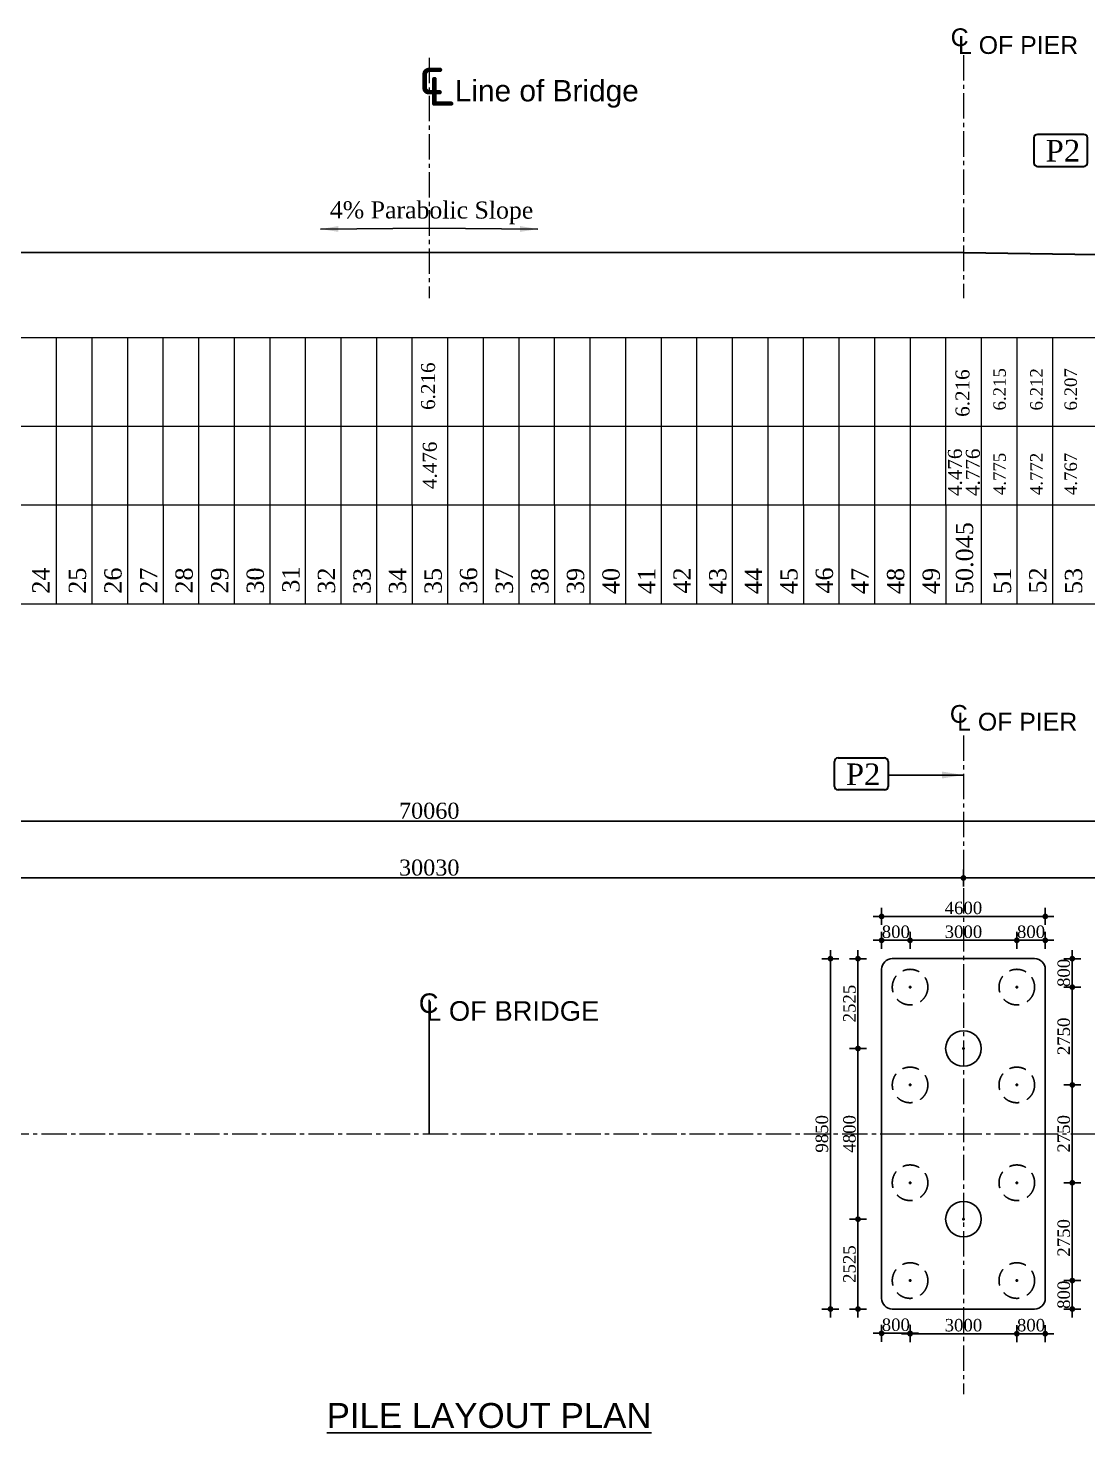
# Model space of a CAD drawing. Header units: millimetres. Extents: x 645430 to 1329725, y -477752 to 44877.
# Drawn here: x 1047392 to 1077181, y -285493 to -245999 of the extents above; entities that cross this region are included whole.
import ezdxf

# ---------------------------------------------------------------- set-up
doc = ezdxf.new("R2010")
doc.units = ezdxf.units.MM
doc.header["$LTSCALE"] = 250
doc.header["$PDMODE"] = 2
for name, pattern in [('ACAD_ISO10W100', [18, 12, -3, 0, -3]), ('CENTER2', [28.575, 19.05, -3.175, 3.175, -3.175]), ('HIDDEN', [9.525, 6.35, -3.175])]:
    doc.linetypes.add(name, pattern=pattern)
for name, color, linetype in [('Center Line', 34, 'Continuous'), ('dim', 4, 'Continuous'), ('Dimision', 4, 'Continuous'), ('Pile', 11, 'Continuous'), ('Pire Line', 11, 'Continuous'), ('Ralling', 6, 'Continuous'), ('Text', 7, 'Continuous'), ('TXT', 7, 'Continuous')]:
    doc.layers.add(name, color=color, linetype=linetype)
for name, color, linetype, lineweight in [('centerline', 105, 'ACAD_ISO10W100', 15), ('Dimention', 7, 'Continuous', 25), ('Gurd Post', 231, 'Continuous', 30), ('TEX', 7, 'Continuous', 0)]:
    doc.layers.add(name, color=color, linetype=linetype, lineweight=lineweight)
doc.styles.add('Bridge Dimision - 1', font='arial.ttf', dxfattribs={"height": 125})
doc.styles.add('ROMANS', font='arial.ttf', dxfattribs={"height": 200})
doc.styles.get("Standard").update_dxf_attribs({"font": 'times.ttf'})
doc.styles.add('TNR', font='times.ttf')
doc.dimstyles.new('ISO-125', dxfattribs={"dimtxt": 125, "dimasz": 1.2, "dimexe": 75, "dimexo": 75, "dimgap": 60, "dimtad": 1, "dimdec": 0, "dimtxsty": 'Standard', "dimblk": 'D_TIC', "dimcen": 52.5, "dimclrd": 256, "dimclre": 256, "dimclrt": 256, "dimadec": 0, "dimazin": 0, "dimtfac": 1, "dimtdec": 0, "dimtix": 1, "dimtmove": 0, "dimatfit": 3, "dimldrblk": 'DOT', "dimfxl": 75, "dimfxlon": 1, "dimlwd": -1, "dimarcsym": 0})
doc.dimstyles.get("Standard").update_dxf_attribs({"dimtxt": 0.5, "dimasz": 0.18, "dimexe": 0.18, "dimexo": 0.0625, "dimgap": 0.09, "dimtad": 0, "dimtih": 1, "dimtoh": 1, "dimdec": 4, "dimzin": 0, "dimdsep": 46, "dimtxsty": 'Standard', "dimcen": 0.09, "dimadec": 0, "dimazin": 0, "dimtfac": 1, "dimtdec": 4, "dimtofl": 0, "dimtmove": 0, "dimatfit": 3, "dimfxl": 1, "dimtolj": 1, "dimtzin": 0, "dimarcsym": 0})

# ---------------------------------------------------------------- blocks, each defined once
blk = doc.blocks.new('D_TIC')
at = {"layer": 'Dimision', "ltscale": 5}
for p, q in [((-60, 0), (60, 0)), ((0, 60), (0, -60))]:
    blk.add_line(p, q, dxfattribs=at)
at = {"layer": 'Dimision', "ltscale": 5, "const_width": 20}
blk.add_lwpolyline([(-10, 0, 1), (10, 0, 1)], format="xyb", close=True, dxfattribs=at)
blk = doc.blocks.new('*D278')
at = {"layer": 'Defpoints', "color": 0, "ltscale": 10, "transparency": 16777216}
for p in [(1023637, -268295), (1023637, -268851, 0), (1093697, -271721, 0)]:
    blk.add_point(p, dxfattribs=at)
at = {"layer": 'dim', "lineweight": -2, "ltscale": 10, "transparency": 16777216}
for p, q in [((1023637, -268370), (1023637, -268220)), ((1093697, -268370), (1093697, -268220))]:
    blk.add_line(p, q, dxfattribs=at)
at = {"layer": 'dim', "ltscale": 10, "transparency": 16777216}
blk.add_line((1093693, -268295), (1023641, -268295), dxfattribs=at)
at = {"layer": 'dim', "ltscale": 10, "transparency": 16777216, "xscale": 4, "yscale": 4, "zscale": 4, "rotation": 180}
blk.add_blockref('D_TIC', (1023637, -268295), dxfattribs=at)
at = {"layer": 'dim', "ltscale": 10, "transparency": 16777216, "xscale": 4, "yscale": 4, "zscale": 4}
blk.add_blockref('D_TIC', (1093697, -268295), dxfattribs=at)
at = {"layer": 'dim', "ltscale": 10, "transparency": 16777216, "insert": (1058667, -268005), "char_height": 450, "attachment_point": 5}
blk.add_mtext('70060', dxfattribs=at)
blk = doc.blocks.new('_Dot')
at = {"color": 0, "linetype": 'ByBlock', "lineweight": -2}
blk.add_line((-0.5, 0), (-1, 0), dxfattribs=at)
at = {"color": 0, "linetype": 'ByBlock', "const_width": 0.5}
blk.add_lwpolyline([(-0.25, 0, 1), (0.25, 0, 1)], format="xyb", close=True, dxfattribs=at)
blk = doc.blocks.new('*D279')
at = {"layer": 'Defpoints', "color": 0, "ltscale": 10, "transparency": 16777216}
for p in [(1073682, -268719, 0), (1043652, -270005, 0), (1073682, -269892)]:
    blk.add_point(p, dxfattribs=at)
at = {"layer": 'dim', "lineweight": -2, "ltscale": 10, "transparency": 16777216}
for p, q in [((1043652, -269930), (1043652, -269817)), ((1073682, -269817), (1073682, -269967))]:
    blk.add_line(p, q, dxfattribs=at)
at = {"layer": 'dim', "ltscale": 10, "transparency": 16777216}
blk.add_line((1043656, -269892), (1073678, -269892), dxfattribs=at)
at = {"layer": 'dim', "ltscale": 10, "transparency": 16777216, "xscale": 4, "yscale": 4, "zscale": 4, "rotation": 180}
blk.add_blockref('D_TIC', (1043652, -269892), dxfattribs=at)
at = {"layer": 'dim', "ltscale": 10, "transparency": 16777216, "xscale": 4, "yscale": 4, "zscale": 4}
blk.add_blockref('D_TIC', (1073682, -269892), dxfattribs=at)
at = {"layer": 'dim', "ltscale": 10, "transparency": 16777216, "insert": (1058667, -269603), "char_height": 450, "attachment_point": 5}
blk.add_mtext('30030', dxfattribs=at)
blk = doc.blocks.new('*D307')
at = {"layer": 'Defpoints', "color": 0, "ltscale": 10, "transparency": 16777216}
for p in [(1073682, -268510, 0), (1093697, -269451, 0), (1073682, -269892)]:
    blk.add_point(p, dxfattribs=at)
at = {"layer": 'dim', "lineweight": -2, "ltscale": 10, "transparency": 16777216}
for p, q in [((1073682, -269817), (1073682, -269967)), ((1093697, -269817), (1093697, -269967))]:
    blk.add_line(p, q, dxfattribs=at)
at = {"layer": 'dim', "ltscale": 10, "transparency": 16777216}
blk.add_line((1093693, -269892), (1073686, -269892), dxfattribs=at)
at = {"layer": 'dim', "ltscale": 10, "transparency": 16777216, "xscale": 4, "yscale": 4, "zscale": 4, "rotation": 180}
blk.add_blockref('D_TIC', (1073682, -269892), dxfattribs=at)
at = {"layer": 'dim', "ltscale": 10, "transparency": 16777216, "xscale": 4, "yscale": 4, "zscale": 4}
blk.add_blockref('D_TIC', (1093697, -269892), dxfattribs=at)
at = {"layer": 'dim', "ltscale": 10, "transparency": 16777216, "insert": (1083690, -269603), "char_height": 450, "attachment_point": 5}
blk.add_mtext('20015', dxfattribs=at)
blk = doc.blocks.new('*D607')
at = {"layer": 'Defpoints', "color": 0, "ltscale": 10, "transparency": 16777216}
for p in [(1075182, -271645), (1075182, -272998), (1075982, -273311)]:
    blk.add_point(p, dxfattribs=at)
at = {"layer": 'dim', "ltscale": 10, "transparency": 16777216}
for p, q in [((1075178, -271645), (1075174, -271645)), ((1075982, -271645), (1075182, -271645)), ((1075986, -271645), (1075990, -271645))]:
    blk.add_line(p, q, dxfattribs=at)
at = {"layer": 'dim', "lineweight": -2, "ltscale": 10, "transparency": 16777216}
for p, q in [((1075182, -271720), (1075182, -271570)), ((1075982, -271720), (1075982, -271570))]:
    blk.add_line(p, q, dxfattribs=at)
at = {"layer": 'dim', "ltscale": 10, "transparency": 16777216, "xscale": 4, "yscale": 4, "zscale": 4}
blk.add_blockref('D_TIC', (1075182, -271645), dxfattribs=at)
at = {"layer": 'dim', "ltscale": 10, "transparency": 16777216, "xscale": 4, "yscale": 4, "zscale": 4, "rotation": 180}
blk.add_blockref('D_TIC', (1075982, -271645), dxfattribs=at)
at = {"layer": 'dim', "ltscale": 10, "transparency": 16777216, "insert": (1075582, -271407), "char_height": 350, "attachment_point": 5}
blk.add_mtext('800', dxfattribs=at)
blk = doc.blocks.new('*D608')
at = {"layer": 'Defpoints', "color": 0, "ltscale": 10, "transparency": 16777216}
for p in [(1072182, -271645), (1072182, -272998), (1075182, -272998)]:
    blk.add_point(p, dxfattribs=at)
at = {"layer": 'dim', "lineweight": -2, "ltscale": 10, "transparency": 16777216}
for p, q in [((1072182, -271720), (1072182, -271570)), ((1075182, -271720), (1075182, -271570))]:
    blk.add_line(p, q, dxfattribs=at)
at = {"layer": 'dim', "ltscale": 10, "transparency": 16777216}
blk.add_line((1075178, -271645), (1072186, -271645), dxfattribs=at)
at = {"layer": 'dim', "ltscale": 10, "transparency": 16777216, "xscale": 4, "yscale": 4, "zscale": 4, "rotation": 180}
blk.add_blockref('D_TIC', (1072182, -271645), dxfattribs=at)
at = {"layer": 'dim', "ltscale": 10, "transparency": 16777216, "xscale": 4, "yscale": 4, "zscale": 4}
blk.add_blockref('D_TIC', (1075182, -271645), dxfattribs=at)
at = {"layer": 'dim', "ltscale": 10, "transparency": 16777216, "insert": (1073682, -271407), "char_height": 350, "attachment_point": 5}
blk.add_mtext('3000', dxfattribs=at)
blk = doc.blocks.new('*D609')
at = {"layer": 'Defpoints', "color": 0, "ltscale": 10, "transparency": 16777216}
for p in [(1071382, -271645), (1072182, -272998), (1071382, -273311)]:
    blk.add_point(p, dxfattribs=at)
at = {"layer": 'dim', "ltscale": 10, "transparency": 16777216}
for p, q in [((1071378, -271645), (1071374, -271645)), ((1072182, -271645), (1071382, -271645)), ((1072186, -271645), (1072190, -271645))]:
    blk.add_line(p, q, dxfattribs=at)
at = {"layer": 'dim', "lineweight": -2, "ltscale": 10, "transparency": 16777216}
for p, q in [((1071382, -271720), (1071382, -271570)), ((1072182, -271720), (1072182, -271570))]:
    blk.add_line(p, q, dxfattribs=at)
at = {"layer": 'dim', "ltscale": 10, "transparency": 16777216, "xscale": 4, "yscale": 4, "zscale": 4}
blk.add_blockref('D_TIC', (1071382, -271645), dxfattribs=at)
at = {"layer": 'dim', "ltscale": 10, "transparency": 16777216, "xscale": 4, "yscale": 4, "zscale": 4, "rotation": 180}
blk.add_blockref('D_TIC', (1072182, -271645), dxfattribs=at)
at = {"layer": 'dim', "ltscale": 10, "transparency": 16777216, "insert": (1071782, -271407), "char_height": 350, "attachment_point": 5}
blk.add_mtext('800', dxfattribs=at)
blk = doc.blocks.new('*D610')
at = {"layer": 'Defpoints', "color": 0, "ltscale": 10, "transparency": 16777216}
for p in [(1075982, -270974), (1071382, -273311), (1075982, -273311)]:
    blk.add_point(p, dxfattribs=at)
at = {"layer": 'dim', "lineweight": -2, "ltscale": 10, "transparency": 16777216}
for p, q in [((1071382, -271049), (1071382, -270899)), ((1075982, -271049), (1075982, -270899))]:
    blk.add_line(p, q, dxfattribs=at)
at = {"layer": 'dim', "ltscale": 10, "transparency": 16777216}
blk.add_line((1071386, -270974), (1075978, -270974), dxfattribs=at)
at = {"layer": 'dim', "ltscale": 10, "transparency": 16777216, "xscale": 4, "yscale": 4, "zscale": 4, "rotation": 180}
blk.add_blockref('D_TIC', (1071382, -270974), dxfattribs=at)
at = {"layer": 'dim', "ltscale": 10, "transparency": 16777216, "xscale": 4, "yscale": 4, "zscale": 4}
blk.add_blockref('D_TIC', (1075982, -270974), dxfattribs=at)
at = {"layer": 'dim', "ltscale": 10, "transparency": 16777216, "insert": (1073682, -270736), "char_height": 350, "attachment_point": 5}
blk.add_mtext('4600', dxfattribs=at)
blk = doc.blocks.new('*D602')
at = {"layer": 'Defpoints', "color": 0, "ltscale": 10, "transparency": 16777216}
for p in [(1075982, -281211), (1076742, -281211), (1075782, -282011)]:
    blk.add_point(p, dxfattribs=at)
at = {"layer": 'dim', "lineweight": -2, "ltscale": 10, "transparency": 16777216}
for p, q in [((1076667, -281211), (1076817, -281211)), ((1076667, -282011), (1076817, -282011))]:
    blk.add_line(p, q, dxfattribs=at)
at = {"layer": 'dim', "ltscale": 10, "transparency": 16777216}
for p, q in [((1076742, -281207), (1076742, -281203)), ((1076742, -282011), (1076742, -281211)), ((1076742, -282015), (1076742, -282019))]:
    blk.add_line(p, q, dxfattribs=at)
at = {"layer": 'dim', "ltscale": 10, "transparency": 16777216, "xscale": 4, "yscale": 4, "zscale": 4}
for p, rotation in [((1076742, -281211), 270), ((1076742, -282011), 90)]:
    blk.add_blockref('D_TIC', p, dxfattribs=dict(at, rotation=rotation))
at = {"layer": 'dim', "ltscale": 10, "transparency": 16777216, "insert": (1076504, -281611), "char_height": 350, "attachment_point": 5, "rotation": 90}
blk.add_mtext('800', dxfattribs=at)
blk = doc.blocks.new('*D603')
at = {"layer": 'Defpoints', "color": 0, "ltscale": 10, "transparency": 16777216}
for p in [(1075220, -278461), (1076742, -278461), (1075982, -281211)]:
    blk.add_point(p, dxfattribs=at)
at = {"layer": 'dim', "lineweight": -2, "ltscale": 10, "transparency": 16777216}
for p, q in [((1076667, -278461), (1076817, -278461)), ((1076667, -281211), (1076817, -281211))]:
    blk.add_line(p, q, dxfattribs=at)
at = {"layer": 'dim', "ltscale": 10, "transparency": 16777216}
blk.add_line((1076742, -281207), (1076742, -278465), dxfattribs=at)
at = {"layer": 'dim', "ltscale": 10, "transparency": 16777216, "xscale": 4, "yscale": 4, "zscale": 4}
for p, rotation in [((1076742, -278461), 90), ((1076742, -281211), 270)]:
    blk.add_blockref('D_TIC', p, dxfattribs=dict(at, rotation=rotation))
at = {"layer": 'dim', "ltscale": 10, "transparency": 16777216, "insert": (1076503, -280011), "char_height": 350, "attachment_point": 5, "rotation": 90}
blk.add_mtext('2750', dxfattribs=at)
blk = doc.blocks.new('*D604')
at = {"layer": 'Defpoints', "color": 0, "ltscale": 10, "transparency": 16777216}
for p in [(1075982, -275711), (1076742, -275711), (1075220, -278461)]:
    blk.add_point(p, dxfattribs=at)
at = {"layer": 'dim', "lineweight": -2, "ltscale": 10, "transparency": 16777216}
for p, q in [((1076667, -275711), (1076817, -275711)), ((1076667, -278461), (1076817, -278461))]:
    blk.add_line(p, q, dxfattribs=at)
at = {"layer": 'dim', "ltscale": 10, "transparency": 16777216}
blk.add_line((1076742, -278457), (1076742, -275715), dxfattribs=at)
at = {"layer": 'dim', "ltscale": 10, "transparency": 16777216, "xscale": 4, "yscale": 4, "zscale": 4}
for p, rotation in [((1076742, -275711), 90), ((1076742, -278461), 270)]:
    blk.add_blockref('D_TIC', p, dxfattribs=dict(at, rotation=rotation))
at = {"layer": 'dim', "ltscale": 10, "transparency": 16777216, "insert": (1076503, -277086), "char_height": 350, "attachment_point": 5, "rotation": 90}
blk.add_mtext('2750', dxfattribs=at)
blk = doc.blocks.new('*D605')
at = {"layer": 'Defpoints', "color": 0, "ltscale": 10, "transparency": 16777216}
for p in [(1075982, -272161), (1076742, -272161), (1075982, -272961)]:
    blk.add_point(p, dxfattribs=at)
at = {"layer": 'dim', "lineweight": -2, "ltscale": 10, "transparency": 16777216}
for p, q in [((1076667, -272161), (1076817, -272161)), ((1076667, -272961), (1076817, -272961))]:
    blk.add_line(p, q, dxfattribs=at)
at = {"layer": 'dim', "ltscale": 10, "transparency": 16777216}
for p, q in [((1076742, -272157), (1076742, -272153)), ((1076742, -272961), (1076742, -272161)), ((1076742, -272965), (1076742, -272969))]:
    blk.add_line(p, q, dxfattribs=at)
at = {"layer": 'dim', "ltscale": 10, "transparency": 16777216, "xscale": 4, "yscale": 4, "zscale": 4}
for p, rotation in [((1076742, -272161), 270), ((1076742, -272961), 90)]:
    blk.add_blockref('D_TIC', p, dxfattribs=dict(at, rotation=rotation))
at = {"layer": 'dim', "ltscale": 10, "transparency": 16777216, "insert": (1076504, -272561), "char_height": 350, "attachment_point": 5, "rotation": 90}
blk.add_mtext('800', dxfattribs=at)
blk = doc.blocks.new('*D612')
at = {"layer": 'Defpoints', "color": 0, "ltscale": 10, "transparency": 16777216}
for p in [(1075182, -281211), (1075982, -281711), (1075182, -282705)]:
    blk.add_point(p, dxfattribs=at)
at = {"layer": 'dim', "ltscale": 10, "transparency": 16777216}
for p, q in [((1075178, -282705), (1075174, -282705)), ((1075982, -282705), (1075182, -282705)), ((1075986, -282705), (1075990, -282705))]:
    blk.add_line(p, q, dxfattribs=at)
at = {"layer": 'dim', "lineweight": -2, "ltscale": 10, "transparency": 16777216}
for p, q in [((1075182, -282630), (1075182, -282780)), ((1075982, -282630), (1075982, -282780))]:
    blk.add_line(p, q, dxfattribs=at)
at = {"layer": 'dim', "ltscale": 10, "transparency": 16777216, "xscale": 4, "yscale": 4, "zscale": 4}
blk.add_blockref('D_TIC', (1075182, -282705), dxfattribs=at)
at = {"layer": 'dim', "ltscale": 10, "transparency": 16777216, "xscale": 4, "yscale": 4, "zscale": 4, "rotation": 180}
blk.add_blockref('D_TIC', (1075982, -282705), dxfattribs=at)
at = {"layer": 'dim', "ltscale": 10, "transparency": 16777216, "insert": (1075582, -282467), "char_height": 350, "attachment_point": 5}
blk.add_mtext('800', dxfattribs=at)
blk = doc.blocks.new('*D613')
at = {"layer": 'Defpoints', "color": 0, "ltscale": 10, "transparency": 16777216}
for p in [(1072182, -281211), (1075182, -281211), (1072182, -282705)]:
    blk.add_point(p, dxfattribs=at)
at = {"layer": 'dim', "lineweight": -2, "ltscale": 10, "transparency": 16777216}
for p, q in [((1072182, -282630), (1072182, -282780)), ((1075182, -282630), (1075182, -282780))]:
    blk.add_line(p, q, dxfattribs=at)
at = {"layer": 'dim', "ltscale": 10, "transparency": 16777216}
blk.add_line((1075178, -282705), (1072186, -282705), dxfattribs=at)
at = {"layer": 'dim', "ltscale": 10, "transparency": 16777216, "xscale": 4, "yscale": 4, "zscale": 4, "rotation": 180}
blk.add_blockref('D_TIC', (1072182, -282705), dxfattribs=at)
at = {"layer": 'dim', "ltscale": 10, "transparency": 16777216, "xscale": 4, "yscale": 4, "zscale": 4}
blk.add_blockref('D_TIC', (1075182, -282705), dxfattribs=at)
at = {"layer": 'dim', "ltscale": 10, "transparency": 16777216, "insert": (1073682, -282467), "char_height": 350, "attachment_point": 5}
blk.add_mtext('3000', dxfattribs=at)
blk = doc.blocks.new('*D614')
at = {"layer": 'Defpoints', "color": 0, "ltscale": 10, "transparency": 16777216}
for p in [(1071382, -280774), (1072182, -281211), (1071382, -282693)]:
    blk.add_point(p, dxfattribs=at)
at = {"layer": 'dim', "ltscale": 10, "transparency": 16777216}
for p, q in [((1071378, -282693), (1071374, -282693)), ((1072182, -282693), (1071382, -282693)), ((1072186, -282693), (1072190, -282693))]:
    blk.add_line(p, q, dxfattribs=at)
at = {"layer": 'dim', "lineweight": -2, "ltscale": 10, "transparency": 16777216}
for p, q in [((1071382, -282618), (1071382, -282768)), ((1072182, -282618), (1072182, -282768))]:
    blk.add_line(p, q, dxfattribs=at)
at = {"layer": 'dim', "ltscale": 10, "transparency": 16777216, "xscale": 4, "yscale": 4, "zscale": 4}
blk.add_blockref('D_TIC', (1071382, -282693), dxfattribs=at)
at = {"layer": 'dim', "ltscale": 10, "transparency": 16777216, "xscale": 4, "yscale": 4, "zscale": 4, "rotation": 180}
blk.add_blockref('D_TIC', (1072182, -282693), dxfattribs=at)
at = {"layer": 'dim', "ltscale": 10, "transparency": 16777216, "insert": (1071782, -282455), "char_height": 350, "attachment_point": 5}
blk.add_mtext('800', dxfattribs=at)
blk = doc.blocks.new('*D606')
at = {"layer": 'Defpoints', "color": 0, "ltscale": 10, "transparency": 16777216}
for p in [(1075982, -272961), (1076742, -272961), (1075982, -275711)]:
    blk.add_point(p, dxfattribs=at)
at = {"layer": 'dim', "lineweight": -2, "ltscale": 10, "transparency": 16777216}
for p, q in [((1076667, -272961), (1076817, -272961)), ((1076667, -275711), (1076817, -275711))]:
    blk.add_line(p, q, dxfattribs=at)
at = {"layer": 'dim', "ltscale": 10, "transparency": 16777216}
blk.add_line((1076742, -275707), (1076742, -272965), dxfattribs=at)
at = {"layer": 'dim', "ltscale": 10, "transparency": 16777216, "xscale": 4, "yscale": 4, "zscale": 4}
for p, rotation in [((1076742, -272961), 90), ((1076742, -275711), 270)]:
    blk.add_blockref('D_TIC', p, dxfattribs=dict(at, rotation=rotation))
at = {"layer": 'dim', "ltscale": 10, "transparency": 16777216, "insert": (1076503, -274346), "char_height": 350, "attachment_point": 5, "rotation": 90}
blk.add_mtext('2750', dxfattribs=at)
blk = doc.blocks.new('*D615')
at = {"layer": 'Defpoints', "color": 0, "ltscale": 10, "transparency": 16777216}
for p in [(1072781, -272161, 0), (1069944, -282011), (1072781, -282011, 0)]:
    blk.add_point(p, dxfattribs=at)
at = {"layer": 'dim', "lineweight": -2, "ltscale": 10, "transparency": 16777216}
for p, q in [((1070019, -272161), (1069869, -272161)), ((1070019, -282011), (1069869, -282011))]:
    blk.add_line(p, q, dxfattribs=at)
at = {"layer": 'dim', "ltscale": 10, "transparency": 16777216}
blk.add_line((1069944, -272165), (1069944, -282007), dxfattribs=at)
at = {"layer": 'dim', "ltscale": 10, "transparency": 16777216, "xscale": 4, "yscale": 4, "zscale": 4}
for p, rotation in [((1069944, -272161), 90), ((1069944, -282011), 270)]:
    blk.add_blockref('D_TIC', p, dxfattribs=dict(at, rotation=rotation))
at = {"layer": 'dim', "ltscale": 10, "transparency": 16777216, "insert": (1069705, -277086), "char_height": 350, "attachment_point": 5, "rotation": 90}
blk.add_mtext('9850', dxfattribs=at)
blk = doc.blocks.new('*D611')
at = {"layer": 'Defpoints', "color": 0, "ltscale": 10, "transparency": 16777216}
for p in [(1073682, -272161, 0), (1070718, -274686), (1073682, -274686, 0)]:
    blk.add_point(p, dxfattribs=at)
at = {"layer": 'dim', "lineweight": -2, "ltscale": 10, "transparency": 16777216}
for p, q in [((1070793, -272161), (1070643, -272161)), ((1070793, -274686), (1070643, -274686))]:
    blk.add_line(p, q, dxfattribs=at)
at = {"layer": 'dim', "ltscale": 10, "transparency": 16777216}
blk.add_line((1070718, -272165), (1070718, -274682), dxfattribs=at)
at = {"layer": 'dim', "ltscale": 10, "transparency": 16777216, "xscale": 4, "yscale": 4, "zscale": 4}
for p, rotation in [((1070718, -272161), 90), ((1070718, -274686), 270)]:
    blk.add_blockref('D_TIC', p, dxfattribs=dict(at, rotation=rotation))
at = {"layer": 'dim', "ltscale": 10, "transparency": 16777216, "insert": (1070480, -273423), "char_height": 350, "attachment_point": 5, "rotation": 90}
blk.add_mtext('2525', dxfattribs=at)
blk = doc.blocks.new('*D616')
at = {"layer": 'Defpoints', "color": 0, "ltscale": 10, "transparency": 16777216}
for p in [(1073682, -274686, 0), (1070718, -279486), (1073645, -279486)]:
    blk.add_point(p, dxfattribs=at)
at = {"layer": 'dim', "lineweight": -2, "ltscale": 10, "transparency": 16777216}
for p, q in [((1070793, -274686), (1070643, -274686)), ((1070793, -279486), (1070643, -279486))]:
    blk.add_line(p, q, dxfattribs=at)
at = {"layer": 'dim', "ltscale": 10, "transparency": 16777216}
blk.add_line((1070718, -274690), (1070718, -279482), dxfattribs=at)
at = {"layer": 'dim', "ltscale": 10, "transparency": 16777216, "xscale": 4, "yscale": 4, "zscale": 4}
for p, rotation in [((1070718, -274686), 90), ((1070718, -279486), 270)]:
    blk.add_blockref('D_TIC', p, dxfattribs=dict(at, rotation=rotation))
at = {"layer": 'dim', "ltscale": 10, "transparency": 16777216, "insert": (1070480, -277086), "char_height": 350, "attachment_point": 5, "rotation": 90}
blk.add_mtext('4800', dxfattribs=at)
blk = doc.blocks.new('*D617')
at = {"layer": 'Defpoints', "color": 0, "ltscale": 10, "transparency": 16777216}
for p in [(1073645, -279486), (1070718, -282011), (1073682, -282011)]:
    blk.add_point(p, dxfattribs=at)
at = {"layer": 'dim', "lineweight": -2, "ltscale": 10, "transparency": 16777216}
for p, q in [((1070793, -279486), (1070643, -279486)), ((1070793, -282011), (1070643, -282011))]:
    blk.add_line(p, q, dxfattribs=at)
at = {"layer": 'dim', "ltscale": 10, "transparency": 16777216}
blk.add_line((1070718, -279490), (1070718, -282007), dxfattribs=at)
at = {"layer": 'dim', "ltscale": 10, "transparency": 16777216, "xscale": 4, "yscale": 4, "zscale": 4}
for p, rotation in [((1070718, -279486), 90), ((1070718, -282011), 270)]:
    blk.add_blockref('D_TIC', p, dxfattribs=dict(at, rotation=rotation))
at = {"layer": 'dim', "ltscale": 10, "transparency": 16777216, "insert": (1070480, -280748), "char_height": 350, "attachment_point": 5, "rotation": 90}
blk.add_mtext('2525', dxfattribs=at)

msp = doc.modelspace()

# ---------------------------------------------------------------- linework, layer by layer
at = {"color": 5, "lineweight": 30}
for p, q in [((1070156.7, -266519.3, -4.6), (1071464.9, -266519.3, -4.6)), ((1070056.7, -267317.2, -4.6), (1070056.7, -266619.3, -4.6)), ((1071564.9, -266619.3, -4.6), (1071564.9, -267317.2, -4.6)), ((1071464.9, -267417.2, -4.6), (1070156.7, -267417.2, -4.6))]:
    msp.add_line(p, q, dxfattribs=at)
msp.add_lwpolyline([(1075760.4, -248988.4, 0.4142136), (1075660.4, -249088.4), (1075660.4, -249786.3, 0.4142136), (1075760.4, -249886.3), (1077068.7, -249886.3, 0.4142136), (1077168.7, -249786.3), (1077168.7, -249088.4, 0.4142136), (1077068.7, -248988.4)], format="xyb", close=True, dxfattribs=at)
at = {"ltscale": 5, "elevation": 0}
msp.add_lwpolyline([(1043652.2, -252307.1), (1073682.2, -252307.1)], dxfattribs=at)
at = {"ltscale": 5}
msp.add_lwpolyline([(1058667.2, -273319.4), (1058667.2, -277085.7)], dxfattribs=at)
at = {"color": 5, "lineweight": 30}
for centre, start, end in [((1070156.7, -266619.3, -4.6), 90, 180), ((1071464.9, -266619.3, -4.6), 0, 90), ((1070156.7, -267317.2, -4.6), 180, 270), ((1071464.9, -267317.2, -4.6), 270, 0)]:
    msp.add_arc(centre, 100, start, end, dxfattribs=at)
at = {"layer": 'Center Line'}
for p, q in [((1072144.7, -272960.7, 0), (1072219.7, -272960.7, 0)), ((1072182.2, -272998.2, 0), (1072182.2, -272923.2, 0)), ((1075219.7, -272960.7, 0), (1075144.7, -272960.7, 0)), ((1075182.2, -272998.2, 0), (1075182.2, -272923.2, 0)), ((1073644.7, -274685.7, 0), (1073719.7, -274685.7, 0)), ((1073682.2, -274648.2, 0), (1073682.2, -274723.2, 0)), ((1072144.7, -275710.7, 0), (1072219.7, -275710.7, 0)), ((1072182.2, -275748.2, 0), (1072182.2, -275673.2, 0)), ((1075219.7, -275710.7, 0), (1075144.7, -275710.7, 0)), ((1075182.2, -275748.2, 0), (1075182.2, -275673.2, 0)), ((1072182.2, -278498.2, 0), (1072182.2, -278423.2, 0)), ((1075182.2, -278498.2, 0), (1075182.2, -278423.2, 0)), ((1072144.7, -278460.7, 0), (1072219.7, -278460.7, 0)), ((1075219.7, -278460.7, 0), (1075144.7, -278460.7, 0)), ((1073644.7, -279485.7, 0), (1073719.7, -279485.7, 0)), ((1073682.2, -279448.2, 0), (1073682.2, -279523.2, 0)), ((1072182.2, -281248.2, 0), (1072182.2, -281173.2, 0)), ((1075182.2, -281248.2, 0), (1075182.2, -281173.2, 0)), ((1075182.2, -281248.2, 0), (1075182.2, -281173.2, 0)), ((1072144.7, -281210.7, 0), (1072219.7, -281210.7, 0)), ((1075219.7, -281210.7, 0), (1075144.7, -281210.7, 0)), ((1075144.7, -281210.7, 0), (1075219.7, -281210.7, 0))]:
    msp.add_line(p, q, dxfattribs=at)
at = {"layer": 'centerline', "linetype": 'CENTER2', "ltscale": 0.15}
msp.add_line((1073682.2, -265889.1, 0), (1073682.2, -284402.3, 0), dxfattribs=at)
for points in [[(1058667.2, -246834.3), (1058667.2, -253589.7)], [(1018837.2, -277085.7), (1098922.4, -277085.7)]]:
    msp.add_lwpolyline(points, dxfattribs=at)
at = {"layer": 'centerline', "linetype": 'CENTER2', "ltscale": 0.15, "elevation": 0}
msp.add_lwpolyline([(1073682.2, -246757), (1073682.2, -253589.7)], dxfattribs=at)
at = {"layer": 'Dimision', "lineweight": 5, "ltscale": 5, "elevation": 0}
msp.add_lwpolyline([(1073682.2, -249437.3, 0, 250.9, 0), (1074350.2, -249437.3, 0, 0, 0), (1075660.4, -249437.3, 0, 0, 0)], format="xyseb", dxfattribs=at)
msp.add_lwpolyline([(1073682.2, -249437.3, 0, 250.9, 0), (1074350.2, -249437.3, 0, 0, 0), (1075660.4, -249437.3, 0, 0, 0)], format="xyseb", dxfattribs=at)
at = {"layer": 'Gurd Post', "color": 6, "lineweight": 0}
for p, q in [((1015081, -259405, 0), (1094191.9, -259405, 0)), ((1048193.1, -262184.6, 0), (1048193.1, -259405, 0)), ((1049193.1, -262184.6, 0), (1049193.1, -259405, 0)), ((1050193.1, -262184.6, 0), (1050193.1, -259405, 0)), ((1051193.1, -262184.6, 0), (1051193.1, -259405, 0)), ((1052193.1, -262184.6, 0), (1052193.1, -259405, 0)), ((1053193.1, -262184.6, 0), (1053193.1, -259405, 0)), ((1054193.1, -262184.6, 0), (1054193.1, -259405, 0)), ((1055193.1, -262184.6, 0), (1055193.1, -259405, 0)), ((1056193.1, -262184.6, 0), (1056193.1, -259405, 0)), ((1057193.1, -262184.6, 0), (1057193.1, -259405, 0)), ((1058193.1, -262184.6, 0), (1058193.1, -259405, 0)), ((1059193.1, -262184.6, 0), (1059193.1, -259405, 0)), ((1060193.1, -262184.6, 0), (1060193.1, -259405, 0)), ((1061193.1, -262184.6, 0), (1061193.1, -259405, 0)), ((1062193.1, -262184.6, 0), (1062193.1, -259405, 0)), ((1063193.1, -262184.6, 0), (1063193.1, -259405, 0)), ((1064193.1, -262184.6, 0), (1064193.1, -259405, 0)), ((1065193.1, -262184.6, 0), (1065193.1, -259405, 0)), ((1066193.1, -262184.6, 0), (1066193.1, -259405, 0)), ((1067193.1, -262184.6, 0), (1067193.1, -259405, 0)), ((1068193.1, -262184.6, 0), (1068193.1, -259405, 0)), ((1069193.1, -262184.6, 0), (1069193.1, -259405, 0)), ((1070193.1, -262184.6, 0), (1070193.1, -259405, 0)), ((1071193.1, -262184.6, 0), (1071193.1, -259405, 0)), ((1072193.1, -262184.6, 0), (1072193.1, -259405, 0)), ((1073193.1, -262184.6, 0), (1073193.1, -259405, 0)), ((1074193.1, -262184.6, 0), (1074193.1, -259405, 0)), ((1075193.1, -262184.6, 0), (1075193.1, -259405, 0)), ((1076193.1, -262184.6, 0), (1076193.1, -259405, 0)), ((1015081, -262184.6, 0), (1068193.1, -262184.6, 0))]:
    msp.add_line(p, q, dxfattribs=at)
at = {"layer": 'Pile', "ltscale": 3}
for p, q in [((1071382.2, -272460.7, 0), (1071382.2, -281710.7, 0)), ((1075682.2, -272160.7, 0), (1071682.2, -272160.7, 0)), ((1075982.2, -272460.7, 0), (1075982.2, -281710.7, 0)), ((1075682.2, -282010.7, 0), (1071682.2, -282010.7, 0))]:
    msp.add_line(p, q, dxfattribs=at)
for centre in [(1073682.2, -274685.7, 0), (1073682.2, -279485.7, 0)]:
    msp.add_circle(centre, 500, dxfattribs=at)
for centre, start, end in [((1071682.2, -272460.7, 0), 90, 180), ((1075682.2, -272460.7, 0), 0, 90), ((1071682.2, -281710.7, 0), 180, 270), ((1075682.2, -281710.7, 0), 270, 0)]:
    msp.add_arc(centre, 300, start, end, dxfattribs=at)
at = {"layer": 'Pire Line', "linetype": 'HIDDEN', "ltscale": 0.3}
for centre in [(1072182.2, -272960.7, 0), (1075182.2, -272960.7, 0), (1072182.2, -275710.7, 0), (1075182.2, -275710.7, 0), (1072182.2, -278460.7, 0), (1075182.2, -278460.7, 0), (1072182.2, -281210.7, 0), (1075182.2, -281210.7, 0)]:
    msp.add_circle(centre, 500, dxfattribs=at)
at = {"layer": 'Ralling', "lineweight": 30, "elevation": 0}
msp.add_lwpolyline([(1058667.2, -252307.1), (1058672.4, -252307.1)], dxfattribs=at)
msp.add_lwpolyline([(1073682.2, -252307.1, 0.0002993), (1093697.4, -252600.9)], format="xyb", dxfattribs=at)
at = {"layer": 'TEX', "ltscale": 10}
for p, q in [((1023187.2, -254693.7, 0), (1094191.9, -254693.7, 0)), ((1048191.7, -259405, 0), (1048191.7, -254693.7, 0)), ((1049191.9, -259405, 0), (1049191.9, -254693.7, 0)), ((1050192.1, -259405, 0), (1050192.1, -254693.7, 0)), ((1051192.2, -259405, 0), (1051192.2, -254693.7, 0)), ((1052192.4, -259405, 0), (1052192.4, -254693.7, 0)), ((1053192.6, -259405, 0), (1053192.6, -254693.7, 0)), ((1054192.8, -259405, 0), (1054192.8, -254693.7, 0)), ((1055193, -259405, 0), (1055193, -254693.7, 0)), ((1056193.1, -259405, 0), (1056193.1, -254693.7, 0)), ((1057190.6, -259405, 0), (1057190.6, -254693.7, 0)), ((1058190.8, -259405, 0), (1058190.8, -254693.7, 0)), ((1059191, -259405, 0), (1059191, -254693.7, 0)), ((1060191.2, -259405, 0), (1060191.2, -254693.7, 0)), ((1061191.3, -259405, 0), (1061191.3, -254693.7, 0)), ((1062191.5, -259405, 0), (1062191.5, -254693.7, 0)), ((1063191.7, -259405, 0), (1063191.7, -254693.7, 0)), ((1064191.9, -259405, 0), (1064191.9, -254693.7, 0)), ((1065192.1, -259405, 0), (1065192.1, -254693.7, 0)), ((1066192.2, -259405, 0), (1066192.2, -254693.7, 0)), ((1067192.4, -259405, 0), (1067192.4, -254693.7, 0)), ((1068192.6, -259405, 0), (1068192.6, -254693.7, 0)), ((1069191, -259405, 0), (1069191, -254693.7, 0)), ((1070191.2, -259405, 0), (1070191.2, -254693.7, 0)), ((1071191.3, -259405, 0), (1071191.3, -254693.7, 0)), ((1072191.5, -259405, 0), (1072191.5, -254693.7, 0)), ((1073191.7, -259405, 0), (1073191.7, -254693.7, 0)), ((1074191.9, -259405, 0), (1074191.9, -254693.7, 0)), ((1075192.1, -259405, 0), (1075192.1, -254693.7, 0)), ((1076192.2, -259405, 0), (1076192.2, -254693.7, 0)), ((1023187.2, -257189.5, 0), (1094191.9, -257189.5, 0)), ((1023187.2, -259405, 0), (1056193.1, -259405, 0))]:
    msp.add_line(p, q, dxfattribs=at)
at = {"layer": 'TEX', "color": 6, "lineweight": 0}
msp.add_line((1027081, -262184.6, 0), (1094193.1, -262184.6, 0), dxfattribs=at)

# ---------------------------------------------------------------- texts
for s, p in [('4.775         6.215 ', (1074872, -259128.1, 0)), ('4.772         6.212  ', (1075907.9, -259128.1, 0)), ('4.767         6.207  ', (1076872.6, -259128.1, 0))]:
    msp.add_text(s, height=350, rotation=90).set_placement(p)
at = {"layer": 'TEX', "ltscale": 10}
for s, rotation, p in [('6.216', 90, (1058829.9, -256733.8, 0)), ('6.216', 90, (1073851.5, -256927.4, 0)), ('4.476', 90, (1058877.9, -258958.8, 0)), ('4.476', 89.99357, (1073638.9, -259154, 0)), ('4.776', 89.99357, (1074142.5, -259153.8, 0))]:
    msp.add_text(s, height=392.51, rotation=rotation, dxfattribs=at).set_placement(p)
at = {"layer": 'TEX', "color": 7, "lineweight": 30}
for s, p in [('50.045', (1073955.6, -261910.9, 0)), ('24', (1047994.6, -261900.3, 0)), ('25', (1049020.4, -261901.8, 0)), ('26', (1050020.4, -261900.5, 0)), ('27', (1051026.5, -261898.3, 0)), ('28', (1052020.2, -261898.2, 0)), ('29', (1053020.2, -261897.9, 0)), ('30', (1054020.4, -261897.9, 0)), ('31', (1055020.4, -261872.3, 0)), ('32', (1056020.4, -261900, 0)), ('33', (1057020.2, -261911.6, 0)), ('34', (1058020.2, -261911.2, 0)), ('35', (1059019.9, -261910.9, 0)), ('36', (1060015.7, -261896.6, 0)), ('37', (1061019.9, -261910.9, 0)), ('38', (1062019.9, -261910.9, 0)), ('39', (1063019.9, -261910.9, 0)), ('40', (1064019.9, -261910.9, 0)), ('41', (1065019.9, -261910.9, 0)), ('42', (1066015.7, -261896.6, 0)), ('43', (1067019.9, -261910.9, 0)), ('44', (1068019.9, -261910.9, 0)), ('45', (1069019.9, -261910.9, 0)), ('46', (1070015.7, -261896.6, 0)), ('47', (1071019.9, -261910.9, 0)), ('48', (1072019.9, -261910.9, 0)), ('49', (1073019.9, -261910.9, 0)), ('51', (1075019.9, -261910.9, 0)), ('52', (1076015.7, -261896.6, 0)), ('53', (1077019.9, -261910.9, 0))]:
    msp.add_text(s, height=486.77, rotation=90, dxfattribs=at).set_placement(p)
at = {"layer": 'Text', "style": 'ROMANS'}
for s, height, p in [('C', 500, (1073323.7, -246506.9, 0)), ('L OF PIER', 500, (1073529.6, -246725.9, 0)), ('C', 500, (1073299.3, -265530.2, -15699.3)), ('L OF PIER', 500, (1073505.2, -265749.3, -15699.3)), ('C', 550, (1058373, -273687.3, 4.6)), ('L OF BRIDGE', 550, (1058578.9, -273906.4, 4.6))]:
    msp.add_text(s, height=height, dxfattribs=at).set_placement(p)
at = {"layer": 'Text', "ltscale": 10}
msp.add_text('4%%% Parabolic Slope', height=480, rotation=359.87582, dxfattribs=at).set_placement((1055872.7, -251345.8))
at = {"layer": 'Text', "lineweight": 0, "insert": (1058355.1, -246807.2, 0), "char_height": 600, "width": 18598.421, "attachment_point": 1, "rotation": 359.99833, "style": 'Bridge Dimision - 1'}
msp.add_mtext('{\\fISOCPEUR|b0|i0|c0|p34;\\H2.0859x;℄} Line of Bridge', dxfattribs=at)
at = {"layer": 'Text', "lineweight": 25, "ltscale": 5, "insert": (1054960.3, -284653.4, 0), "char_height": 700, "width": 43539.659, "attachment_point": 1, "rotation": 0.00167, "style": 'Bridge Dimision - 1'}
msp.add_mtext('\\pi824.6;{\\LPILE LAYOUT PLAN}', dxfattribs=at)
at = {"layer": 'TXT', "style": 'TNR'}
for p in [(1075994, -249750, 0), (1070378.5, -267280.9, -4.6)]:
    msp.add_text('P2', height=607.5, dxfattribs=at).set_placement(p)

# ---------------------------------------------------------------- dimensions: what is measured, and where the dimension line sits
at = {"layer": 'dim', "color": 2, "ltscale": 10}
dim = msp.add_linear_dim(base=(1023637.2, -268294.6, 0), p1=(1093697.4, -271721.1, 0), p2=(1023637.2, -268851.3, 0), dimstyle='ISO-125', override={"dimtxt": 450, "dimasz": 4, "dimtmove": 1}, dxfattribs=at)
dim.commit()
dim.dimension.update_dxf_attribs({"geometry": '*D278', "text_midpoint": (1058667.3, -268005.1, 0)})
at = {"layer": 'dim', "ltscale": 10}
for base, p1, p2, override, picture, middle in [((1073682.2, -269892.3, 0), (1093697.4, -269451.4, 0), (1073682.2, -268510, 0), {"dimtxt": 450, "dimasz": 4, "dimtmove": 1}, '*D307', (1083689.8, -269603.4, 0)), ((1073682.2, -269892.3), (1043652.2, -270005, 0), (1073682.2, -268719, 0), {"dimtxt": 450, "dimasz": 4, "dimtmove": 1}, '*D279', (1058667.2, -269603.4)), ((1075982.2, -270974, 0), (1071382.2, -273310.7, 0), (1075982.2, -273310.7, 0), {"dimtxt": 350, "dimasz": 4, "dimtmove": 1}, '*D610', (1073682.2, -270736, 0)), ((1071382.2, -271645, 0), (1072182.2, -272998.2, 0), (1071382.2, -273310.7, 0), {"dimtxt": 350, "dimasz": 4, "dimtmove": 1}, '*D609', (1071782.2, -271406.9, 0)), ((1072182.2, -271645, 0), (1075182.2, -272998.2, 0), (1072182.2, -272998.2, 0), {"dimtxt": 350, "dimasz": 4, "dimtmove": 1}, '*D608', (1073682.2, -271406.9, 0)), ((1075182.2, -271645, 0), (1075982.2, -273310.7, 0), (1075182.2, -272998.2, 0), {"dimtxt": 350, "dimasz": 4, "dimtmove": 1}, '*D607', (1075582.2, -271406.9, 0))]:
    dim = msp.add_linear_dim(base=base, p1=p1, p2=p2, dimstyle='ISO-125', override=override, dxfattribs=at)
    dim.commit()
    dim.dimension.update_dxf_attribs({"geometry": picture, "text_midpoint": middle})
for base, p1, p2, angle, picture, middle in [((1069943.6, -282010.7), (1072780.8, -272160.7, 0), (1072780.8, -282010.7, 0), 90, '*D615', (1069705, -277085.7)), ((1070717.6, -274685.7), (1073682.2, -272160.7, 0), (1073682.2, -274685.7, 0), 90, '*D611', (1070479.6, -273423.2)), ((1076741.5, -272160.7, 0), (1075982.2, -272960.7, 0), (1075982.2, -272160.7, 0), 90, '*D605', (1076503.5, -272560.7, 0)), ((1070717.6, -279485.7), (1073682.2, -274685.7, 0), (1073644.7, -279485.7), 90, '*D616', (1070479.6, -277085.7)), ((1076741.5, -275710.7, 0), (1075219.7, -278460.7, 0), (1075982.2, -275710.7, 0), 90, '*D604', (1076503, -277085.7, 0)), ((1070717.6, -282010.7), (1073644.7, -279485.7), (1073682.2, -282010.7), 90, '*D617', (1070479.6, -280748.2)), ((1071382.2, -282693.3, 0), (1072182.2, -281210.7, 0), (1071382.2, -280774.2, 0), 180, '*D614', (1071782.2, -282455.3, 0)), ((1076741.5, -281210.7, 0), (1075782.2, -282010.7, 0), (1075982.2, -281210.7, 0), 90, '*D602', (1076503.5, -281610.7, 0)), ((1072182.2, -282704.9, 0), (1075182.2, -281210.7, 0), (1072182.2, -281210.7, 0), 180, '*D613', (1073682.2, -282466.8, 0)), ((1075182.2, -282704.9, 0), (1075982.2, -281710.7, 0), (1075182.2, -281210.7, 0), 180, '*D612', (1075582.2, -282466.8, 0))]:
    dim = msp.add_linear_dim(base=base, p1=p1, p2=p2, angle=angle, dimstyle='ISO-125', override={"dimtxt": 350, "dimasz": 4, "dimtmove": 1}, dxfattribs=at)
    dim.commit()
    dim.dimension.update_dxf_attribs({"geometry": picture, "text_midpoint": middle})
for base, p1, p2, picture, middle in [((1076741.5, -272960.7, 0), (1075982.2, -275710.7, 0), (1075982.2, -272960.7, 0), '*D606', (1076741.5, -274346.5, 0)), ((1076741.5, -278460.7, 0), (1075982.2, -281210.7, 0), (1075219.7, -278460.7, 0), '*D603', (1076741.5, -280010.7, 0))]:
    dim = msp.add_linear_dim(base=base, p1=p1, p2=p2, angle=90, dimstyle='ISO-125', override={"dimtxt": 350, "dimasz": 4, "dimtmove": 1}, dxfattribs=at)
    dim.commit()
    dim.dimension.update_dxf_attribs({"geometry": picture, "text_midpoint": middle, "dimtype": 160})

# ---------------------------------------------------------------- leaders
at = {"layer": 'Dimention'}
for points, override in [([(1055614.9, -251650.1, 0), (1058667.2, -251626.5, 0)], {"dimasz": 500, "dimfxl": 65, "dimfxlon": 1}), ([(1061719.5, -251650.1, 0), (1058667.2, -251626.5, 0)], {"dimasz": 500, "dimfxl": 65, "dimfxlon": 1}), ([(1073676.3, -266998.1, 15694.7), (1071564.9, -266998.1, 15694.7)], {"dimasz": 600, "dimfxl": 65, "dimfxlon": 1})]:
    msp.add_leader(points, dimstyle='Standard', override=override, dxfattribs=at)

doc.saveas('drawing.dxf')
